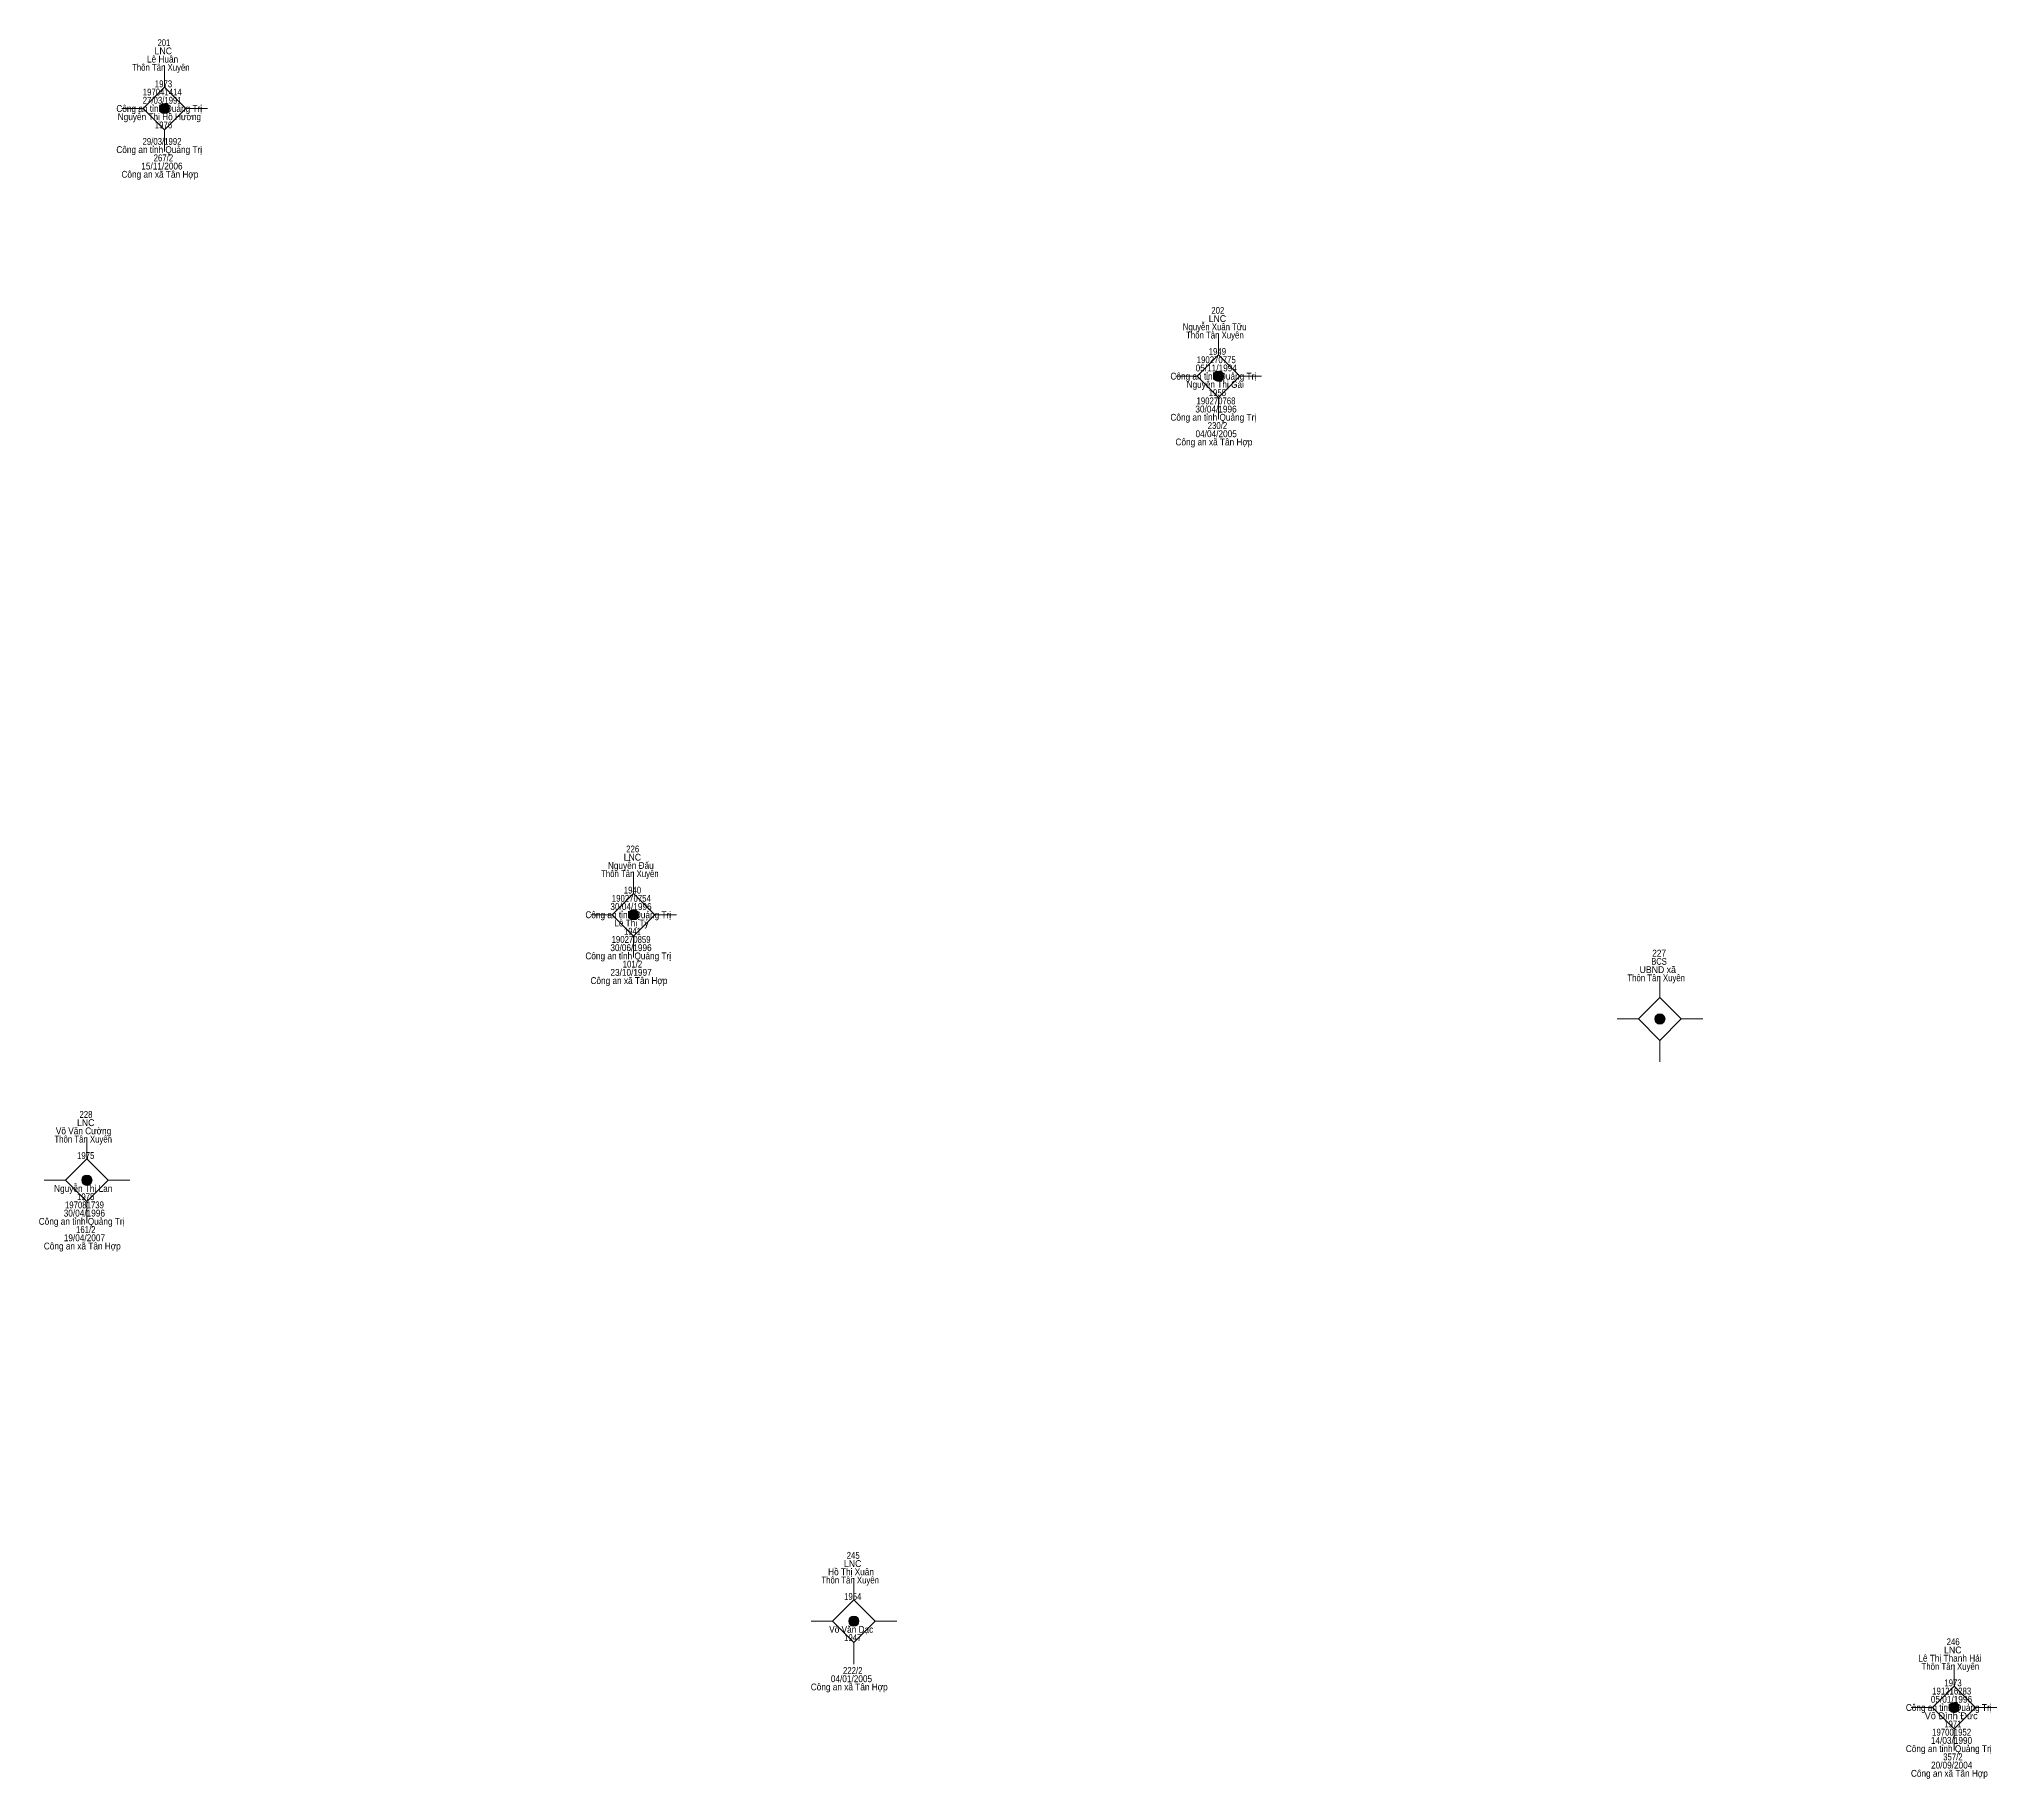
# Model space of a CAD drawing. Header units: metres. Extents: x 550999 to 552168, y 1840994 to 1841978.
# Drawn here: x 551902.7 to 552017, y 1841228.9 to 1841330.4 of the extents above; entities that cross this region are included whole.
import ezdxf
from ezdxf.enums import TextEntityAlignment as Align

# ---------------------------------------------------------------- set-up
doc = ezdxf.new("R2010")
doc.units = ezdxf.units.M
doc.header["$LTSCALE"] = 0.16
doc.layers.add('11', color=7, linetype='Continuous', lineweight=13)
doc.layers.add('15', color=7, linetype='Continuous')

msp = doc.modelspace()

# ---------------------------------------------------------------- hatches: boundary and pattern name
at = {"layer": '11'}
for points in [[(551910.3295, 1841326.33, 1), (551909.7295, 1841326.33, 1)], [(551971.8595, 1841310.71, 1), (551971.2595, 1841310.71, 1)], [(551937.7095, 1841279.28, 1), (551937.1095, 1841279.28, 1)], [(551997.6195, 1841273.2, 1), (551997.0195, 1841273.2, 1)], [(551905.7995, 1841263.79, 1), (551905.1995, 1841263.79, 1)], [(551950.5695, 1841238.06, 1), (551949.9695, 1841238.06, 1)], [(552014.7895, 1841233.02, 1), (552014.1895, 1841233.02, 1)]]:
    msp.add_hatch(color=256, dxfattribs=at).paths.add_polyline_path(points)

# ---------------------------------------------------------------- linework, layer by layer
for p, q in [((551910.03, 1841328.83), (551910.03, 1841327.58)), ((551908.78, 1841326.33), (551907.53, 1841326.33)), ((551912.53, 1841326.33), (551911.28, 1841326.33)), ((551910.03, 1841325.08), (551910.03, 1841323.83)), ((551971.56, 1841313.21), (551971.56, 1841311.96)), ((551970.31, 1841310.71), (551969.06, 1841310.71)), ((551974.06, 1841310.71), (551972.81, 1841310.71)), ((551971.56, 1841309.46), (551971.56, 1841308.21)), ((551937.41, 1841281.78), (551937.41, 1841280.53)), ((551936.16, 1841279.28), (551934.91, 1841279.28)), ((551939.91, 1841279.28), (551938.66, 1841279.28)), ((551937.41, 1841278.03), (551937.41, 1841276.78)), ((551997.32, 1841275.7), (551997.32, 1841274.45)), ((551996.07, 1841273.2), (551994.82, 1841273.2)), ((551999.82, 1841273.2), (551998.57, 1841273.2)), ((551997.32, 1841271.95), (551997.32, 1841270.7)), ((551905.5, 1841266.29), (551905.5, 1841265.04)), ((551904.25, 1841263.79), (551903, 1841263.79)), ((551908, 1841263.79), (551906.75, 1841263.79)), ((551905.5, 1841262.54), (551905.5, 1841261.29)), ((551950.27, 1841240.56), (551950.27, 1841239.31)), ((551949.02, 1841238.06), (551947.77, 1841238.06)), ((551952.77, 1841238.06), (551951.52, 1841238.06)), ((551950.27, 1841236.81), (551950.27, 1841235.56)), ((552014.49, 1841235.52), (552014.49, 1841234.27)), ((552013.24, 1841233.02), (552011.99, 1841233.02)), ((552016.99, 1841233.02), (552015.74, 1841233.02)), ((552014.49, 1841231.77), (552014.49, 1841230.52))]:
    msp.add_line(p, q, dxfattribs=at)
for points in [[(551910.03, 1841327.58), (551908.78, 1841326.33), (551910.03, 1841325.08), (551911.28, 1841326.33)], [(551971.56, 1841311.96), (551970.31, 1841310.71), (551971.56, 1841309.46), (551972.81, 1841310.71)], [(551937.41, 1841280.53), (551936.16, 1841279.28), (551937.41, 1841278.03), (551938.66, 1841279.28)], [(551997.32, 1841274.45), (551996.07, 1841273.2), (551997.32, 1841271.95), (551998.57, 1841273.2)], [(551905.5, 1841265.04), (551904.25, 1841263.79), (551905.5, 1841262.54), (551906.75, 1841263.79)], [(551950.27, 1841239.31), (551949.02, 1841238.06), (551950.27, 1841236.81), (551951.52, 1841238.06)], [(552014.49, 1841234.27), (552013.24, 1841233.02), (552014.49, 1841231.77), (552015.74, 1841233.02)]]:
    msp.add_lwpolyline(points, close=True, dxfattribs=at)
for centre in [(551910.0295, 1841326.33), (551971.5595, 1841310.71), (551937.4095, 1841279.28), (551997.3195, 1841273.2), (551905.4995, 1841263.79), (551950.2695, 1841238.06), (552014.4895, 1841233.02)]:
    msp.add_circle(centre, 0.3, dxfattribs=at)

# ---------------------------------------------------------------- texts
at = {"layer": '15'}
for s, width, p in [('LNC', 0.95, (551909.96, 1841329.49)), ('201', 0.8, (551909.995, 1841329.97)), ('Thôn Tân Xuyên', 0.85, (551909.815, 1841328.53)), ('Lê Huân', 0.9, (551909.915, 1841329.01)), ('197041414', 0.85, (551909.9, 1841327.09)), ('1973', 0.85, (551909.97, 1841327.57)), ('Công an tỉnh Quảng Trị', 0.9, (551909.72, 1841326.13)), ('Nguyễn Thị Hồ Hương', 0.9, (551909.73, 1841325.65)), ('27/03/1991', 0.85, (551909.895, 1841326.61)), ('1976', 0.85, (551909.97, 1841325.17)), ('Công an tỉnh Quảng Trị', 0.9, (551909.72, 1841323.73)), ('29/03/1992', 0.85, (551909.885, 1841324.21)), ('Công an xã Tân Hợp', 0.9, (551909.76, 1841322.29)), ('15/11/2006', 0.9, (551909.88, 1841322.77)), ('267/2', 0.85, (551909.965, 1841323.25)), ('202', 0.85, (551971.515, 1841314.35)), ('Nguyễn Xuân Tữu', 0.85, (551971.33, 1841313.39)), ('LNC', 0.95, (551971.49, 1841313.87)), ('Thôn Tân Xuyên', 0.85, (551971.345, 1841312.91)), ('05/11/1994', 0.9, (551971.425, 1841310.99)), ('190270775', 0.85, (551971.425, 1841311.47)), ('1949', 0.85, (551971.49, 1841311.95)), ('Công an tỉnh Quảng Trị', 0.9, (551971.25, 1841310.51)), ('Nguyễn Thị Gái', 0.9, (551971.365, 1841310.03)), ('30/04/1996', 0.9, (551971.41, 1841308.59)), ('190270768', 0.85, (551971.41, 1841309.07)), ('1955', 0.85, (551971.49, 1841309.55)), ('Công an tỉnh Quảng Trị', 0.9, (551971.25, 1841308.11)), ('230/2', 0.85, (551971.495, 1841307.63)), ('Công an xã Tân Hợp', 0.9, (551971.29, 1841306.67)), ('04/04/2005', 0.9, (551971.42, 1841307.15)), ('LNC', 0.95, (551937.34, 1841282.44)), ('226', 0.85, (551937.36, 1841282.92)), ('Thôn Tân Xuyên', 0.85, (551937.195, 1841281.48)), ('Nguyễn Đấu', 0.9, (551937.25, 1841281.96)), ('190270754', 0.85, (551937.28, 1841280.04)), ('1940', 0.85, (551937.345, 1841280.52)), ('Công an tỉnh Quảng Trị', 0.9, (551937.1, 1841279.08)), ('30/04/1996', 0.9, (551937.26, 1841279.56)), ('Lê Thị Tý', 0.9, (551937.285, 1841278.6)), ('1941', 0.8, (551937.345, 1841278.12)), ('Công an tỉnh Quảng Trị', 0.9, (551937.1, 1841276.68)), ('30/06/1996', 0.9, (551937.26, 1841277.16)), ('190270859', 0.85, (551937.265, 1841277.64)), ('227', 0.9, (551997.275, 1841276.84)), ('23/10/1997', 0.9, (551937.265, 1841275.72)), ('101/2', 0.85, (551937.345, 1841276.2)), ('UBND xã', 0.95, (551997.195, 1841275.88)), ('BCS', 0.8, (551997.27, 1841276.36)), ('Công an xã Tân Hợp', 0.9, (551937.14, 1841275.24)), ('Thôn Tân Xuyên', 0.85, (551997.105, 1841275.4)), ('228', 0.85, (551905.445, 1841267.43)), ('Võ Văn Cường', 0.9, (551905.305, 1841266.47)), ('LNC', 0.95, (551905.43, 1841266.95)), ('Thôn Tân Xuyên', 0.85, (551905.285, 1841265.99)), ('1975', 0.85, (551905.43, 1841265.03)), ('Nguyễn Thị Lan', 0.9, (551905.285, 1841263.11)), ('197081739', 0.85, (551905.355, 1841262.15)), ('1975', 0.85, (551905.43, 1841262.63)), ('Công an tỉnh Quảng Trị', 0.9, (551905.19, 1841261.19)), ('30/04/1996', 0.9, (551905.35, 1841261.67)), ('161/2', 0.85, (551905.435, 1841260.71)), ('Công an xã Tân Hợp', 0.9, (551905.23, 1841259.75)), ('19/04/2007', 0.9, (551905.355, 1841260.23)), ('LNC', 0.95, (551950.2, 1841241.22)), ('245', 0.85, (551950.23, 1841241.7)), ('Thôn Tân Xuyên', 0.85, (551950.055, 1841240.26)), ('Hồ Thị Xuân', 0.9, (551950.105, 1841240.74)), ('1954', 0.85, (551950.205, 1841239.3)), ('Võ Văn Dạc', 0.9, (551950.115, 1841237.38)), ('1947', 0.85, (551950.205, 1841236.9)), ('246', 0.85, (552014.44, 1841236.66)), ('Lê Thị Thanh Hải', 0.9, (552014.255, 1841235.7)), ('LNC', 0.95, (552014.42, 1841236.18)), ('04/01/2005', 0.9, (551950.13, 1841234.5)), ('222/2', 0.85, (551950.205, 1841234.98)), ('Thôn Tân Xuyên', 0.85, (552014.275, 1841235.22)), ('Công an xã Tân Hợp', 0.9, (551950, 1841234.02)), ('05/01/1996', 0.9, (552014.34, 1841233.3)), ('191216283', 0.85, (552014.355, 1841233.78)), ('1973', 0.85, (552014.43, 1841234.26)), ('Công an tỉnh Quảng Trị', 0.9, (552014.18, 1841232.82)), ('14/03/1990', 0.9, (552014.345, 1841230.9)), ('197001952', 0.85, (552014.35, 1841231.38)), ('1971', 0.8, (552014.425, 1841231.86)), ('Công an tỉnh Quảng Trị', 0.9, (552014.18, 1841230.42)), ('357/2', 0.85, (552014.425, 1841229.94)), ('Công an xã Tân Hợp', 0.9, (552014.22, 1841228.98)), ('20/09/2004', 0.9, (552014.355, 1841229.46))]:
    msp.add_text(s, height=0.4, dxfattribs=dict(at, width=width)).set_placement(p, align=Align.CENTER)
msp.add_text('Võ Đình Đức', height=0.4, dxfattribs=at).set_placement((552014.325, 1841232.34), align=Align.CENTER)

doc.saveas('drawing.dxf')
